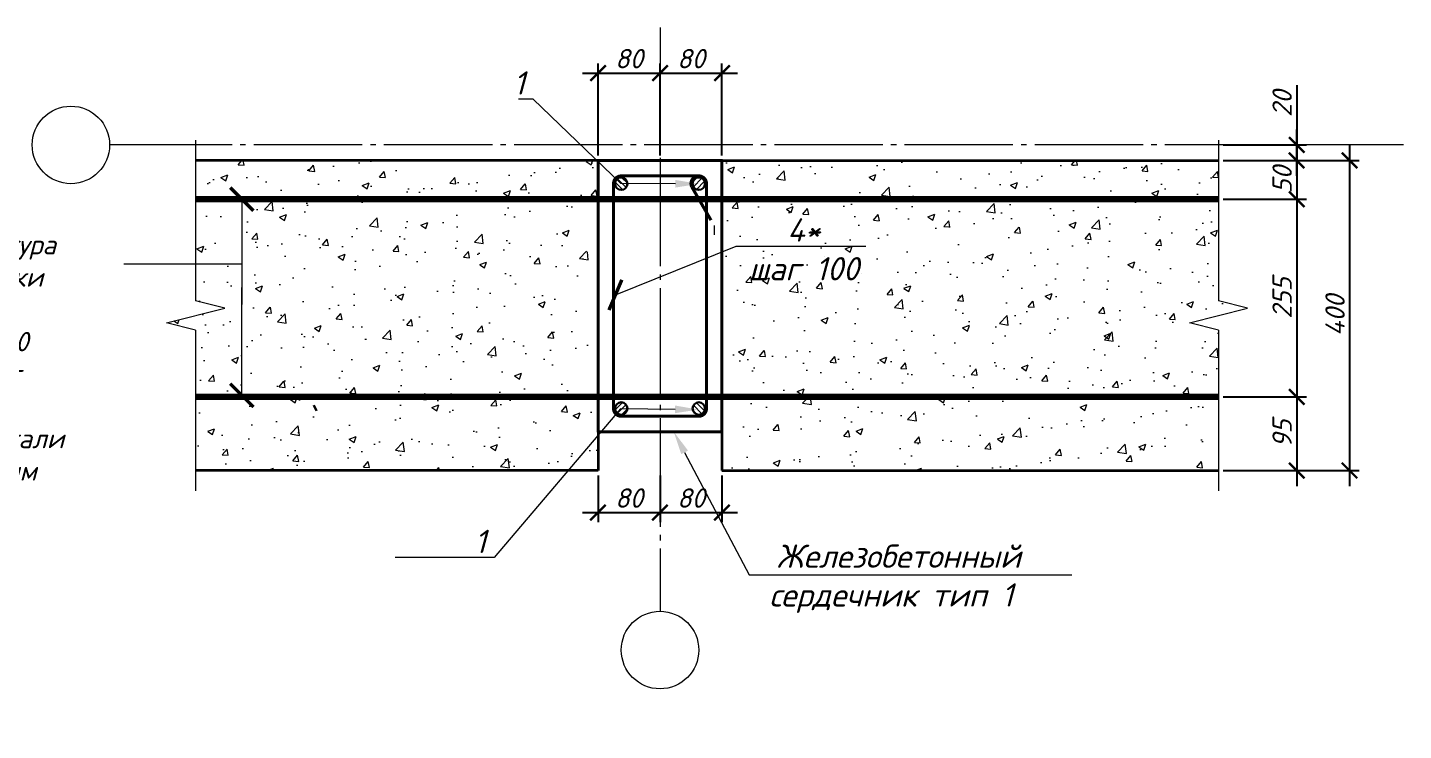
# Model space of a CAD drawing. Header units: millimetres. Extents: x -69292 to 68568, y 17750 to 120236.
# Drawn here: x 14688 to 16464, y 39423 to 40330 of the extents above; entities that cross this region are included whole.
import ezdxf
from ezdxf import colors
from ezdxf.entities.mleader import LeaderData, LeaderLine
from ezdxf.math import Vec2, Vec3

# ---------------------------------------------------------------- set-up
doc = ezdxf.new("R2010")
doc.units = ezdxf.units.MM
doc.header["$PDMODE"] = 3
doc.linetypes.add('GOST2.303 5', pattern=[24, 20, -1.5, 1, -1.5])
doc.layers.get('0').update_dxf_attribs({"lineweight": 5})
doc.layers.get('Defpoints').update_dxf_attribs({"lineweight": 0})
doc.layers.add('#Hatch', color=7, linetype='Continuous', lineweight=5, true_color=0x525252)
for name, color, linetype, lineweight in [('#Арматура', 152, 'Continuous', 30), ('#Бетон разрез', 22, 'Continuous', 40), ('#Выноски', 7, 'Continuous', 15), ('#Газобетон', 152, 'Continuous', 35), ('#Оси', 7, 'Continuous', 9), ('k_ Каркасы', 66, 'Continuous', 0), ('k_ Размеры', 7, 'Continuous', 15)]:
    doc.layers.add(name, color=color, linetype=linetype, lineweight=lineweight)
doc.styles.add('STEP PR', font='isocpeui.ttf')
doc.dimstyles.new('SPDS', dxfattribs={"dimscale": 10, "dimtxt": 2.5, "dimasz": 2, "dimexe": 1.25, "dimexo": 0.625, "dimtad": 1, "dimdec": 0, "dimrnd": 0.001, "dimtxsty": 'STEP PR', "dimblk": 'ARCHTICK', "dimcen": 2.5, "dimdle": 2, "dimclrd": 256, "dimclre": 256, "dimclrt": 7, "dimadec": 0, "dimazin": 2, "dimtfac": 0.75, "dimtdec": 0, "dimtmove": 1, "dimatfit": 3, "dimfxl": 1, "dimtolj": 1, "dimarcsym": 1})
pattern_1 = [(50, (528.1, 813.37), (91.09233, -7.96954), [9.525, -104.775]), (355, (528.1, 813.37), (-17.62171, 95.52842), [7.62, -83.8203]), (100.45144, (535.69, 812.7), (73.47062, 87.55888), [8.095, -89.04512]), (46.1842, (528.1, 838.77), (135.53952, -21.02116), [14.2875, -157.1625]), (96.63556, (539.4, 837.02), (118.70207, 123.71306), [12.1425, -133.5678]), (351.18415, (528.1, 838.77), (118.70207, 123.71306), [11.43, -125.72987]), (21, (540.8, 832.42), (75.8072, -51.1326), [9.525, -104.775]), (326, (540.8, 832.42), (30.90101, 92.09398), [7.62, -83.82]), (71.45144, (547.12, 828.16), (106.70821, 40.96138), [8.095, -89.04497]), (37.5, (528.1, 813.367), (1.544302, 42.27752), [0, -82.804, 0, -85.09, 0, -84.1375]), (7.5, (528.1, 813.367), (33.40983, 50.090287), [0, -48.514, 0, -80.899, 0, -32.0675]), (327.5, (499.78, 813.367), (67.795298, -2.864372), [0, -31.75, 0, -99.06, 0, -131.445]), (317.5, (487.08, 813.367), (74.06459, 12.713246), [0, -41.275, 0, -65.786, 0, -93.345])]

# ---------------------------------------------------------------- blocks, each defined once
blk = doc.blocks.new('*U19')
at = {"color": 0, "linetype": 'ByBlock', "lineweight": -2}
for p, q in [((6.917, 0), (7.23, 1.25)), ((7.23, 1.25), (7.855, -1.25)), ((6.917, 0), (0, 0)), ((7.855, -1.25), (8.167, 0)), ((15.084, 0), (8.167, 0))]:
    blk.add_line(p, q, dxfattribs=at)
blk = doc.blocks.new('*U13')
at = {"color": 0, "linetype": 'ByBlock', "lineweight": -2}
for p, q in [((6.917, 0), (7.229, 1.25)), ((7.229, 1.25), (7.854, -1.25)), ((6.917, 0), (0, 0)), ((7.854, -1.25), (8.167, 0)), ((15.083, 0), (8.167, 0))]:
    blk.add_line(p, q, dxfattribs=at)
blk = doc.blocks.new('*U6')
at = {"layer": '#Арматура', "lineweight": 0}
h = blk.add_hatch(dxfattribs=at)
h.set_pattern_fill('ANSI31', scale=1.6)
edge = h.paths.add_edge_path()
edge.add_arc((0, 8), 8, 0, 360)
blk.add_circle((0, 8), 8)
blk = doc.blocks.new('_ArchTick')
at = {"color": 0, "linetype": 'ByBlock', "const_width": 0.15}
blk.add_lwpolyline([(-0.5, -0.5), (0.5, 0.5)], dxfattribs=at)
blk = doc.blocks.new('*D93')
at = {"layer": 'Defpoints', "color": 0, "transparency": 16777216}
for p in [(16225.2, 40158.6), (16225.2, 40108.6), (16326.1, 40108.6)]:
    blk.add_point(p, dxfattribs=at)
at = {"layer": 'k_ Размеры', "lineweight": -2, "transparency": 16777216}
for p, q in [((16326.1, 40178.6), (16326.1, 40088.6)), ((16231.4, 40158.6), (16338.6, 40158.6)), ((16231.4, 40108.6), (16338.6, 40108.6))]:
    blk.add_line(p, q, dxfattribs=at)
at = {"layer": 'k_ Размеры', "lineweight": -2, "transparency": 16777216, "xscale": 20, "yscale": 20, "zscale": 20}
for p, rotation in [((16326.1, 40158.6), 90), ((16326.1, 40108.6), 270)]:
    blk.add_blockref('_ArchTick', p, dxfattribs=dict(at, rotation=rotation))
at = {"layer": 'k_ Размеры', "color": 7, "transparency": 16777216, "insert": (16307.3, 40133.6), "char_height": 25, "attachment_point": 5, "rotation": 90, "style": 'STEP PR'}
blk.add_mtext('\\A1;50', dxfattribs=at)
blk = doc.blocks.new('*D94')
at = {"layer": 'Defpoints', "color": 0, "transparency": 16777216}
for p in [(16225.2, 40108.6), (16225.2, 39853.6), (16326.1, 39853.6)]:
    blk.add_point(p, dxfattribs=at)
at = {"layer": 'k_ Размеры', "lineweight": -2, "transparency": 16777216}
for p, q in [((16326.1, 40128.6), (16326.1, 39833.6)), ((16231.4, 40108.6), (16338.6, 40108.6)), ((16231.4, 39853.6), (16338.6, 39853.6))]:
    blk.add_line(p, q, dxfattribs=at)
at = {"layer": 'k_ Размеры', "lineweight": -2, "transparency": 16777216, "xscale": 20, "yscale": 20, "zscale": 20}
for p, rotation in [((16326.1, 40108.6), 90), ((16326.1, 39853.6), 270)]:
    blk.add_blockref('_ArchTick', p, dxfattribs=dict(at, rotation=rotation))
at = {"layer": 'k_ Размеры', "color": 7, "transparency": 16777216, "insert": (16307.3, 39981.1), "char_height": 25, "attachment_point": 5, "rotation": 90, "style": 'STEP PR'}
blk.add_mtext('\\A1;255', dxfattribs=at)
blk = doc.blocks.new('*D95')
at = {"layer": 'Defpoints', "color": 0, "transparency": 16777216}
for p in [(16225.2, 39853.6), (16225.2, 39758.6), (16326.1, 39758.6)]:
    blk.add_point(p, dxfattribs=at)
at = {"layer": 'k_ Размеры', "lineweight": -2, "transparency": 16777216}
for p, q in [((16326.1, 39873.6), (16326.1, 39738.6)), ((16231.4, 39853.6), (16338.6, 39853.6)), ((16231.4, 39758.6), (16338.6, 39758.6))]:
    blk.add_line(p, q, dxfattribs=at)
at = {"layer": 'k_ Размеры', "lineweight": -2, "transparency": 16777216, "xscale": 20, "yscale": 20, "zscale": 20}
for p, rotation in [((16326.1, 39853.6), 90), ((16326.1, 39758.6), 270)]:
    blk.add_blockref('_ArchTick', p, dxfattribs=dict(at, rotation=rotation))
at = {"layer": 'k_ Размеры', "color": 7, "transparency": 16777216, "insert": (16307.3, 39806.1), "char_height": 25, "attachment_point": 5, "rotation": 90, "style": 'STEP PR'}
blk.add_mtext('\\A1;95', dxfattribs=at)
blk = doc.blocks.new('*D96')
at = {"layer": 'Defpoints', "color": 0, "transparency": 16777216}
for p in [(16225.2, 40158.6), (16225.2, 39758.6), (16394.3, 39758.6)]:
    blk.add_point(p, dxfattribs=at)
at = {"layer": 'k_ Размеры', "lineweight": -2, "transparency": 16777216}
for p, q in [((16394.3, 40178.6), (16394.3, 39738.6)), ((16231.4, 40158.6), (16406.8, 40158.6)), ((16231.4, 39758.6), (16406.8, 39758.6))]:
    blk.add_line(p, q, dxfattribs=at)
at = {"layer": 'k_ Размеры', "lineweight": -2, "transparency": 16777216, "xscale": 20, "yscale": 20, "zscale": 20}
for p, rotation in [((16394.3, 40158.6), 90), ((16394.3, 39758.6), 270)]:
    blk.add_blockref('_ArchTick', p, dxfattribs=dict(at, rotation=rotation))
at = {"layer": 'k_ Размеры', "color": 7, "transparency": 16777216, "insert": (16375.6, 39958.6), "char_height": 25, "attachment_point": 5, "rotation": 90, "style": 'STEP PR'}
blk.add_mtext('\\A1;400', dxfattribs=at)
blk = doc.blocks.new('_None')
blk = doc.blocks.new('*D185')
at = {"layer": 'Defpoints', "color": 0, "transparency": 16777216}
for p in [(15424.3, 39758.6), (15504.3, 39758.6), (15504.3, 39704.4)]:
    blk.add_point(p, dxfattribs=at)
at = {"layer": 'k_ Размеры', "lineweight": -2, "transparency": 16777216}
for p, q in [((15424.3, 39752.3), (15424.3, 39691.9)), ((15504.3, 39752.3), (15504.3, 39691.9)), ((15404.3, 39704.4), (15524.3, 39704.4))]:
    blk.add_line(p, q, dxfattribs=at)
at = {"layer": 'k_ Размеры', "lineweight": -2, "transparency": 16777216, "xscale": 20, "yscale": 20, "zscale": 20, "rotation": 180}
blk.add_blockref('_ArchTick', (15424.3, 39704.4), dxfattribs=at)
at = {"layer": 'k_ Размеры', "lineweight": -2, "transparency": 16777216, "xscale": 20, "yscale": 20, "zscale": 20}
blk.add_blockref('_ArchTick', (15504.3, 39704.4), dxfattribs=at)
at = {"layer": 'k_ Размеры', "color": 7, "transparency": 16777216, "insert": (15464.3, 39723.1), "char_height": 25, "attachment_point": 5, "style": 'STEP PR'}
blk.add_mtext('\\A1;80', dxfattribs=at)
blk = doc.blocks.new('*D186')
at = {"layer": 'Defpoints', "color": 0, "transparency": 16777216}
for p in [(15504.3, 39758.6), (15584.3, 39758.6), (15584.3, 39704.4)]:
    blk.add_point(p, dxfattribs=at)
at = {"layer": 'k_ Размеры', "lineweight": -2, "transparency": 16777216}
for p, q in [((15504.3, 39752.3), (15504.3, 39691.9)), ((15584.3, 39752.3), (15584.3, 39691.9)), ((15484.3, 39704.4), (15604.3, 39704.4))]:
    blk.add_line(p, q, dxfattribs=at)
at = {"layer": 'k_ Размеры', "lineweight": -2, "transparency": 16777216, "xscale": 20, "yscale": 20, "zscale": 20, "rotation": 180}
blk.add_blockref('_ArchTick', (15504.3, 39704.4), dxfattribs=at)
at = {"layer": 'k_ Размеры', "lineweight": -2, "transparency": 16777216, "xscale": 20, "yscale": 20, "zscale": 20}
blk.add_blockref('_ArchTick', (15584.3, 39704.4), dxfattribs=at)
at = {"layer": 'k_ Размеры', "color": 7, "transparency": 16777216, "insert": (15544.3, 39723.1), "char_height": 25, "attachment_point": 5, "style": 'STEP PR'}
blk.add_mtext('\\A1;80', dxfattribs=at)
blk = doc.blocks.new('*D187')
at = {"layer": 'Defpoints', "color": 0, "transparency": 16777216}
for p in [(16225.2, 40178.6), (16326.1, 40178.6), (16225.2, 40158.6)]:
    blk.add_point(p, dxfattribs=at)
at = {"layer": 'k_ Размеры', "lineweight": -2, "transparency": 16777216}
for p, q in [((16326.1, 40255.5), (16326.1, 40178.6)), ((16326.1, 40138.6), (16326.1, 40198.6)), ((16231.4, 40178.6), (16338.6, 40178.6)), ((16231.4, 40158.6), (16338.6, 40158.6))]:
    blk.add_line(p, q, dxfattribs=at)
at = {"layer": 'k_ Размеры', "lineweight": -2, "transparency": 16777216, "xscale": 20, "yscale": 20, "zscale": 20}
for p, rotation in [((16326.1, 40178.6), 90), ((16326.1, 40158.6), 270)]:
    blk.add_blockref('_ArchTick', p, dxfattribs=dict(at, rotation=rotation))
at = {"layer": 'k_ Размеры', "color": 7, "transparency": 16777216, "insert": (16307.3, 40231.7), "char_height": 25, "attachment_point": 5, "rotation": 90, "style": 'STEP PR'}
blk.add_mtext('\\A1;20', dxfattribs=at)
blk = doc.blocks.new('*D188')
at = {"layer": 'Defpoints', "color": 0, "transparency": 16777216}
for p in [(15504.3, 40271.2), (15424.3, 40158.6), (15504.3, 40158.6)]:
    blk.add_point(p, dxfattribs=at)
at = {"layer": 'k_ Размеры', "lineweight": -2, "transparency": 16777216}
for p, q in [((15424.3, 40164.8), (15424.3, 40283.7)), ((15504.3, 40164.8), (15504.3, 40283.7)), ((15404.3, 40271.2), (15524.3, 40271.2))]:
    blk.add_line(p, q, dxfattribs=at)
at = {"layer": 'k_ Размеры', "lineweight": -2, "transparency": 16777216, "xscale": 20, "yscale": 20, "zscale": 20, "rotation": 180}
blk.add_blockref('_ArchTick', (15424.3, 40271.2), dxfattribs=at)
at = {"layer": 'k_ Размеры', "lineweight": -2, "transparency": 16777216, "xscale": 20, "yscale": 20, "zscale": 20}
blk.add_blockref('_ArchTick', (15504.3, 40271.2), dxfattribs=at)
at = {"layer": 'k_ Размеры', "color": 7, "transparency": 16777216, "insert": (15464.3, 40289.9), "char_height": 25, "attachment_point": 5, "style": 'STEP PR'}
blk.add_mtext('\\A1;80', dxfattribs=at)
blk = doc.blocks.new('*D189')
at = {"layer": 'Defpoints', "color": 0, "transparency": 16777216}
for p in [(15584.3, 40271.2), (15504.3, 40158.6), (15584.3, 40158.6)]:
    blk.add_point(p, dxfattribs=at)
at = {"layer": 'k_ Размеры', "lineweight": -2, "transparency": 16777216}
for p, q in [((15504.3, 40164.8), (15504.3, 40283.7)), ((15584.3, 40164.8), (15584.3, 40283.7)), ((15484.3, 40271.2), (15604.3, 40271.2))]:
    blk.add_line(p, q, dxfattribs=at)
at = {"layer": 'k_ Размеры', "lineweight": -2, "transparency": 16777216, "xscale": 20, "yscale": 20, "zscale": 20, "rotation": 180}
blk.add_blockref('_ArchTick', (15504.3, 40271.2), dxfattribs=at)
at = {"layer": 'k_ Размеры', "lineweight": -2, "transparency": 16777216, "xscale": 20, "yscale": 20, "zscale": 20}
blk.add_blockref('_ArchTick', (15584.3, 40271.2), dxfattribs=at)
at = {"layer": 'k_ Размеры', "color": 7, "transparency": 16777216, "insert": (15544.3, 40289.9), "char_height": 25, "attachment_point": 5, "style": 'STEP PR'}
blk.add_mtext('\\A1;80', dxfattribs=at)

msp = doc.modelspace()

# ---------------------------------------------------------------- hatches: boundary and pattern name
at = {"layer": '#Hatch'}
h = msp.add_hatch(dxfattribs=at)
h.set_pattern_fill('AR-CONC', color=256, scale=0.5)
h.set_pattern_definition(pattern_1)
h.paths.add_polyline_path([(14904.9, 40158.6), (14904.9, 39977.3), (14942.4, 39967.9), (14867.4, 39949.2), (14904.9, 39939.8), (14904.9, 39758.6), (15424.3, 39758.6), (15424.3, 39876.9), (15401.8, 39899.4), (15416.8, 39914.4), (15401.8, 39929.4), (15416.8, 39944.4), (15401.8, 39959.4), (15416.8, 39974.4), (15401.8, 39989.4), (15416.8, 40004.4), (15401.8, 40019.4), (15416.8, 40034.4), (15401.8, 40049.4), (15416.8, 40064.4), (15401.8, 40079.4), (15424.3, 40101.9), (15424.3, 40158.6)])
h = msp.add_hatch(dxfattribs=at)
h.set_pattern_fill('AR-CONC', color=256, scale=0.5)
h.set_pattern_definition(pattern_1)
h.paths.add_polyline_path([(15584.3, 40158.6), (15584.3, 39758.6), (16225.2, 39758.6), (16225.2, 39939.8), (16187.7, 39949.2), (16262.7, 39968), (16225.2, 39977.3), (16225.2, 40158.6)])

# ---------------------------------------------------------------- linework, layer by layer
at = {"layer": '#Арматура', "const_width": 8}
for points in [[(14904.9, 40108.6), (16224.8, 40108.6)], [(15614.3, 40108.6), (16225.2, 40108.6)], [(14904.9, 39853.6), (16226.2, 39853.6)]]:
    msp.add_lwpolyline(points, dxfattribs=at)
at = {"layer": '#Арматура'}
msp.add_lwpolyline([(15057.4, 39842.7), (15060.8, 39835.4)], dxfattribs=at)
at = {"layer": '#Бетон разрез'}
msp.add_lwpolyline([(15424.3, 40158.6), (15424.3, 39808.6), (15584.3, 39808.6), (15584.3, 40158.6)], close=True, dxfattribs=at)
at = {"layer": '#Газобетон'}
for points in [[(15424.3, 40158.6), (14904.9, 40158.6)], [(15424.3, 40158.6), (15424.3, 39758.6)], [(15584.3, 40158.6), (16225.2, 40158.6)], [(15584.3, 40158.6), (15584.3, 39758.6)], [(15424.3, 39758.6), (14904.9, 39758.6)], [(15584.3, 39758.6), (16225.2, 39758.6)]]:
    msp.add_lwpolyline(points, dxfattribs=at)
at = {"layer": '#Оси', "linetype": 'GOST2.303 5', "ltscale": 7}
for points in [[(15504.3, 40330), (15504.3, 39627), (15504.3, 39577)], [(16463.9, 40178.6), (14904.9, 40178.6), (14793.9, 40178.6)]]:
    msp.add_lwpolyline(points, dxfattribs=at)
at = {"layer": '#Оси', "linetype": 'Continuous', "ltscale": 100}
for centre in [(14743.9, 40178.6), (15504.3, 39527)]:
    msp.add_circle(centre, 50, dxfattribs=at)
msp.add_lwpolyline([(15574.3, 40074.6), (15574.3, 40062.6)])
at = {"layer": 'k_ Каркасы', "const_width": 4}
msp.add_lwpolyline([(15554.3, 40138.6), (15454.3, 40138.6, 0.414214), (15444.3, 40128.6), (15444.3, 39838.6, 0.414214), (15454.3, 39828.6), (15554.3, 39828.6, 0.414214), (15564.3, 39838.6), (15564.3, 40128.6, 0.414214), (15554.3, 40138.6, 0.414214), (15544.3, 40128.6, 0.098491), (15545.1, 40124.8), (15570.1, 40081.5)], format="xyb", dxfattribs=at)

# ---------------------------------------------------------------- block references
at = {"layer": '#Арматура'}
for p, rotation in [((15462.3, 40128.6), 89.99999999999999), ((15546.3, 39838.6), 270)]:
    msp.add_blockref('*U6', p, dxfattribs=dict(at, rotation=rotation))
at = {"layer": '#Арматура', "xscale": -1}
for p, rotation in [((15546.3, 40128.6), 270), ((15462.3, 39838.6), 90)]:
    msp.add_blockref('*U6', p, dxfattribs=dict(at, rotation=rotation))
at = {"xscale": -30, "yscale": -30, "zscale": -30, "rotation": 270}
for name, p in [('*U19', (14904.9, 39732.3)), ('*U13', (16225.2, 39732.3))]:
    msp.add_blockref(name, p, dxfattribs=at)

# ---------------------------------------------------------------- dimensions: what is measured, and where the dimension line sits
at = {"layer": 'k_ Размеры'}
for base, p1, p2, picture, middle in [((15504.3, 40271.2), (15424.3, 40158.6), (15504.3, 40158.6), '*D188', (15464.3, 40289.9)), ((15584.3, 40271.2), (15504.3, 40158.6), (15584.3, 40158.6), '*D189', (15544.3, 40289.9)), ((15504.3, 39704.4), (15424.3, 39758.6), (15504.3, 39758.6), '*D185', (15464.3, 39723.1)), ((15584.3, 39704.4), (15504.3, 39758.6), (15584.3, 39758.6), '*D186', (15544.3, 39723.1))]:
    dim = msp.add_linear_dim(base=base, p1=p1, p2=p2, dimstyle='SPDS', dxfattribs=at)
    dim.commit()
    dim.dimension.update_dxf_attribs({"geometry": picture, "text_midpoint": middle})
dim = msp.add_linear_dim(base=(16326.1, 40178.6), p1=(16225.2, 40158.6), p2=(16225.2, 40178.6), angle=90, dimstyle='SPDS', dxfattribs=at)
dim.commit()
dim.dimension.update_dxf_attribs({"geometry": '*D187', "text_midpoint": (16322.5, 40231.7), "dimtype": 160})
for base, p1, p2, picture, middle in [((16326.1, 40108.6), (16225.2, 40158.6), (16225.2, 40108.6), '*D93', (16307.3, 40133.6)), ((16394.3, 39758.6), (16225.2, 40158.6), (16225.2, 39758.6), '*D96', (16375.6, 39958.6)), ((16326.1, 39853.6), (16225.2, 40108.6), (16225.2, 39853.6), '*D94', (16307.3, 39981.1)), ((16326.1, 39758.6), (16225.2, 39853.6), (16225.2, 39758.6), '*D95', (16307.3, 39806.1))]:
    dim = msp.add_linear_dim(base=base, p1=p1, p2=p2, angle=90, dimstyle='SPDS', dxfattribs=at)
    dim.commit()
    dim.dimension.update_dxf_attribs({"geometry": picture, "text_midpoint": middle})

# ---------------------------------------------------------------- leaders
at = {"layer": '#Выноски'}
ml = msp.add_multileader_mtext('Standard', dxfattribs=at)
ml.set_content('\\A1;1          ', color=256, style='STEP PR')
ml.set_leader_properties(color=256, linetype='ByLayer', lineweight=-1)
ml.build(insert=Vec2(0, 0))
ml.multileader.update_dxf_attribs({"text_left_attachment_type": 6, "text_right_attachment_type": 6, "dogleg_length": 0, "arrow_head_size": 30, "scale": 0.1})
ctx = ml.context
ctx.base_point, ctx.scale, ctx.char_height, ctx.arrow_head_size, ctx.landing_gap_size, ctx.plane_origin = Vec3(15304.5, 40237.5), 0.1, 30, 30, 12.5, Vec3(18331, 39046.6)
ctx.left_attachment, ctx.right_attachment, ctx.text_align_type = 6, 6, 1
notes = []
notes.append((ctx, [(1, (1, 1, 0), (15340.4, 40237.5), (-1, 0), 0, [(1, [(15554.1, 40128.4), (15453.9, 40128.7)], 0, [])])]))
ctx.mtext.insert, ctx.mtext.rotation, ctx.mtext.width, ctx.mtext.defined_height, ctx.mtext.alignment, ctx.mtext.flow_direction = Vec3(15322.5, 40273.5), 6.283185, 63.973, 69.1, 2, 5
ml = msp.add_multileader_mtext('Standard', dxfattribs=at)
ml.set_content('{\\H0.83333x; }', color=256, style='STEP PR')
ml.set_leader_properties(color=256, linetype='ByLayer', lineweight=-1)
ml.set_arrow_properties(name='ARCHTICK')
ml.build(insert=Vec2(0, 0))
ml.multileader.update_dxf_attribs({"text_left_attachment_type": 6, "text_right_attachment_type": 6, "dogleg_length": 0, "arrow_head_size": 30, "scale": 0.1})
ctx = ml.context
ctx.base_point, ctx.scale, ctx.char_height, ctx.arrow_head_size, ctx.landing_gap_size, ctx.plane_origin, ctx.plane_x_axis, ctx.plane_y_axis = Vec3(14964.5, 39972.9), 0.1, 30, 30, 12.5, Vec3(16291.5, 42886.9), Vec3(0, 1), Vec3(-1, 0)
ctx.left_attachment, ctx.right_attachment, ctx.text_align_type = 6, 6, 1
notes.append((ctx, [(0, (1, 1, 0), (14964.5, 39972.9), (0, 1), 0, [(0, [(14964.5, 40108.6)], 0, []), (1, [(14964.5, 39855.6)], 0, [])])]))
ctx.mtext.insert, ctx.mtext.text_direction, ctx.mtext.rotation, ctx.mtext.alignment, ctx.mtext.flow_direction = Vec3(14934.5, 39993.2), Vec3(0, 1), 1.570796, 2, 5
ml = msp.add_multileader_mtext('Standard', dxfattribs=at)
ml.set_content('\\A1;4*\\Pшаг 100', color=256, style='STEP PR')
ml.set_leader_properties(color=256, linetype='ByLayer', lineweight=-1)
ml.set_arrow_properties(name='ARCHTICK')
ml.build(insert=Vec2(0, 0))
ml.multileader.update_dxf_attribs({"text_left_attachment_type": 6, "text_right_attachment_type": 6, "dogleg_length": 0, "arrow_head_size": 30, "scale": 0.1})
ctx = ml.context
ctx.base_point, ctx.scale, ctx.char_height, ctx.arrow_head_size, ctx.landing_gap_size, ctx.plane_origin = Vec3(15602.6, 40047.9), 0.1, 30, 30, 12.5, Vec3(16418.8, 39147.7)
ctx.left_attachment, ctx.right_attachment, ctx.text_align_type = 6, 6, 1
notes.append((ctx, [(0, (1, 1, 0), (15602.6, 40047.9), (1, 0), 0, [(1, [(15446.7, 39985.1)], 0, [])])]))
ctx.mtext.insert, ctx.mtext.rotation, ctx.mtext.alignment, ctx.mtext.flow_direction = Vec3(15689.9, 40083.9), 6.283185, 2, 5
ml = msp.add_multileader_mtext('Standard', dxfattribs=at)
ml.set_content('{\\H0.83333x;Арматура кладки\\P%%C8 А400 \\Pшаг по вертикали 500мм}', color=256, style='STEP PR')
ml.set_leader_properties(color=256, linetype='ByLayer', lineweight=-1)
ml.set_arrow_properties(name='NONE')
ml.build(insert=Vec2(0, 0))
ml.multileader.update_dxf_attribs({"text_left_attachment_type": 6, "text_right_attachment_type": 6, "dogleg_length": 0, "arrow_head_size": 30, "scale": 0.1})
ctx = ml.context
ctx.base_point, ctx.scale, ctx.char_height, ctx.arrow_head_size, ctx.landing_gap_size, ctx.plane_origin = Vec3(14433.3, 40024.9), 0.1, 30, 30, 12.5, Vec3(17088.5, 39253.2)
ctx.left_attachment, ctx.right_attachment, ctx.text_align_type = 6, 6, 1
notes.append((ctx, [(1, (1, 1, 0), (14869.5, 40024.9), (-1, 0), 0, [(1, [(14965.1, 40024.9)], 0, [])])]))
ctx.mtext.insert, ctx.mtext.rotation, ctx.mtext.width, ctx.mtext.defined_height, ctx.mtext.alignment, ctx.mtext.flow_direction = Vec3(14651.4, 40062.4), 6.283185, 445.167, 220, 2, 5
ml = msp.add_multileader_mtext('Standard', dxfattribs=at)
ml.set_content('\\A1;1          ', color=256, style='STEP PR')
ml.set_leader_properties(color=256, linetype='ByLayer', lineweight=-1)
ml.build(insert=Vec2(0, 0))
ml.multileader.update_dxf_attribs({"text_left_attachment_type": 6, "text_right_attachment_type": 6, "dogleg_length": 0, "arrow_head_size": 30, "scale": 0.1})
ctx = ml.context
ctx.base_point, ctx.scale, ctx.char_height, ctx.arrow_head_size, ctx.landing_gap_size, ctx.plane_origin = Vec3(15254.5, 39646.2), 0.1, 30, 30, 12.5, Vec3(18295.3, 38590.9)
ctx.left_attachment, ctx.right_attachment, ctx.text_align_type = 6, 6, 1
notes.append((ctx, [(1, (1, 1, 0), (15290.4, 39646.2), (-1, 0), 0, [(1, [(15553.8, 39837.2), (15453.3, 39838.2)], 0, [])])]))
ctx.mtext.insert, ctx.mtext.rotation, ctx.mtext.defined_height, ctx.mtext.alignment, ctx.mtext.flow_direction = Vec3(15272.4, 39682.2), 6.283185, 70.1, 2, 5
ml = msp.add_multileader_mtext('Standard', dxfattribs=at)
ml.set_content('\\A1; Железобетонный \\Pсердечник тип 1        ', color=256, style='STEP PR')
ml.set_leader_properties(color=256, linetype='ByLayer', lineweight=-1)
ml.build(insert=Vec2(0, 0))
ml.multileader.update_dxf_attribs({"text_left_attachment_type": 6, "text_right_attachment_type": 6, "dogleg_length": 0, "arrow_head_size": 30, "scale": 0.1})
ctx = ml.context
ctx.base_point, ctx.scale, ctx.char_height, ctx.arrow_head_size, ctx.landing_gap_size, ctx.plane_origin = Vec3(15619.2, 39624.1), 0.1, 30, 30, 12.5, Vec3(18625.1, 38496.5)
ctx.left_attachment, ctx.right_attachment, ctx.text_align_type = 6, 6, 1
notes.append((ctx, [(0, (1, 1, 0), (15619.2, 39624.1), (1, 0), 0, [(3, [(15522.1, 39808.6)], 0, [])])]))
ctx.mtext.insert, ctx.mtext.rotation, ctx.mtext.alignment, ctx.mtext.flow_direction = Vec3(15802.8, 39663.1), 6.283185, 2, 5
for ctx, leaders in notes:
    for number, flags, end, landing, length, lines in leaders:
        leader = LeaderData()
        leader.index, (leader.has_last_leader_line, leader.has_dogleg_vector, leader.attachment_direction) = number, flags
        leader.last_leader_point, leader.dogleg_vector, leader.dogleg_length = Vec3(end), Vec3(landing), length
        for number, points, colour, breaks in lines:
            line = LeaderLine()
            line.index, line.vertices, line.color, line.breaks = number, Vec3.list(points), colors.encode_raw_color(colour), breaks
            leader.lines.append(line)
        ctx.leaders.append(leader)

doc.saveas('drawing.dxf')
